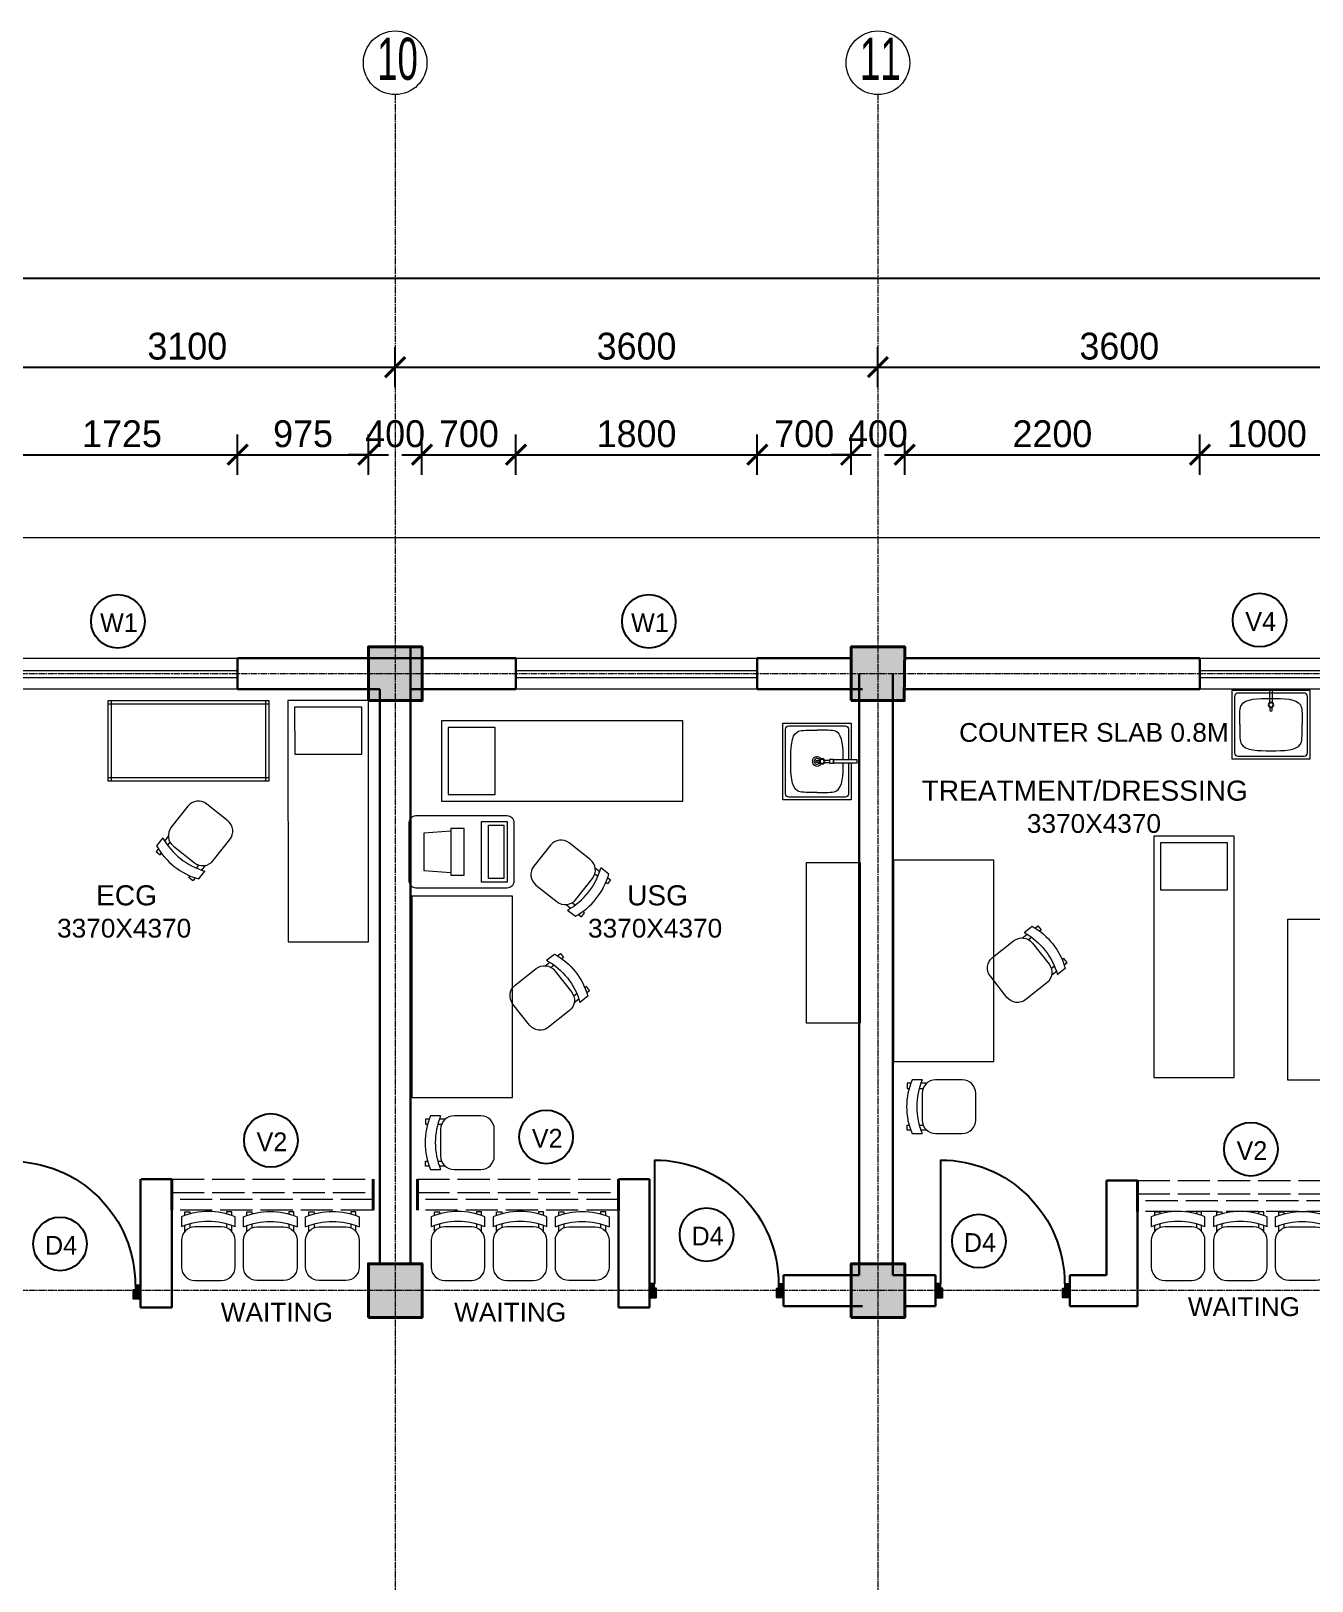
# Model space of a CAD drawing. Header units: inches. Extents: x -3071 to 2014935, y -37057 to 549694.
# Drawn here: x 1473434 to 1482986, y 307599 to 319157 of the extents above; entities that cross this region are included whole.
import ezdxf
from ezdxf.enums import TextEntityAlignment as Align

# ---------------------------------------------------------------- set-up
doc = ezdxf.new("R2010")
doc.units = ezdxf.units.IN
doc.header["$MEASUREMENT"] = 0
for name, pattern in [('ACAD_ISO08W100', [36, 24, -3, 6, -3]), ('DASHED', [0.75, 0.5, -0.25]), ('Hidden', [15, 12, -3])]:
    doc.linetypes.add(name, pattern=pattern)
for name, color, linetype, lineweight in [('001-Archi- door window elevation', 92, 'Continuous', 25), ('001-Archi-Opening Tags', 14, 'Continuous', 25), ('002-Archi- Opening', 90, 'Continuous', 25), ('A .4 col', 5, 'Continuous', 40), ('A 0.09 Furniture', 30, 'Continuous', 5), ('A 0.13 dw', 3, 'Continuous', 13), ('A 0.13 IND DIM', 240, 'Continuous', 13), ('A 0.13 sanitary', 8, 'Continuous', 13), ('A 0.40 wall', 160, 'Continuous', 40), ('cen', 50, 'ACAD_ISO08W100', 5), ('dotted line', 1, 'DASHED', 9), ('Grid Tag', 6, 'Continuous', 20), ('p1 walls stone outline', 4, 'Continuous', 30), ('text', 7, 'Continuous', 25), ('v1 windows', 152, 'Continuous', 20)]:
    doc.layers.add(name, color=color, linetype=linetype, lineweight=lineweight)
doc.styles.add('AERIAL', font='arial.ttf', dxfattribs={"height": 10})
doc.styles.add('Archi 100', font='GOTHIC.TTF', dxfattribs={"height": 200})
doc.styles.add('CG', font='GOTHIC.TTF', dxfattribs={"height": 40})
doc.styles.get("Standard").update_dxf_attribs({"font": 'GOTHIC.TTF'})
doc.dimstyles.new('Archi 100', dxfattribs={"dimtxt": 200, "dimasz": 150, "dimexe": 150, "dimexo": 300, "dimgap": 50, "dimtad": 1, "dimdec": 0, "dimrnd": 5, "dimzin": 0, "dimdsep": 46, "dimtxsty": 'Archi 100', "dimblk": 'ARCHTICK', "dimcen": 0.09, "dimdle": 150, "dimclrd": 256, "dimclre": 256, "dimclrt": 256, "dimadec": 0, "dimazin": 0, "dimtfac": 1, "dimtdec": 0, "dimtix": 1, "dimtofl": 0, "dimtmove": 0, "dimatfit": 3, "dimfxl": 150, "dimfxlon": 1, "dimtolj": 1, "dimtzin": 0, "dimlwd": -1, "dimlwe": -1, "dimarcsym": 0})

# ---------------------------------------------------------------- blocks, each defined once
blk = doc.blocks.new('W2')
at = {"layer": 'A 0.13 dw'}
for points in [[(143910, 195589), (143910, 195359), (142110, 195359), (142110, 195589)], [(142110, 195446), (143910, 195446), (143910, 195496), (142110, 195496)]]:
    blk.add_lwpolyline(points, close=True, dxfattribs=at)
blk = doc.blocks.new('window tag')
blk.add_circle((0, 0), 200)
at = {"style": 'Archi 100', "flags": 1}
for tag, p in [('WIDTH', (15, 174.5)), ('HEIGHT', (-4.5, -348.5))]:
    blk.add_attdef(tag, p, '', height=200, dxfattribs=at)
at = {"style": 'Archi 100'}
blk.add_attdef('SYMBOL', text='', height=200, dxfattribs=at).set_placement((8, -10.5), align=Align.MIDDLE_CENTER)
blk = doc.blocks.new('ffwef')
at = {"layer": 'A 0.13 dw'}
for points in [[(1184596, 368096), (1184596, 367866), (1183596, 367866), (1183596, 368096)], [(1183596, 367953), (1184596, 367953), (1184596, 368003), (1183596, 368003)]]:
    blk.add_lwpolyline(points, close=True, dxfattribs=at)
blk = doc.blocks.new('trolley hospital')
at = {"linetype": 'Continuous'}
for points in [[(1800, 0), (0, 0), (0, 600), (1800, 600)], [(1400, 50), (1400, 550), (1750, 550), (1750, 50)]]:
    blk.add_lwpolyline(points, close=True, dxfattribs=at)
blk = doc.blocks.new('chair ordinary plan')
at = {"linetype": 'Continuous'}
for p, q in [((100, 515), (-100, 515)), ((-200, 415), (-200, 215)), ((200, 215), (200, 415)), ((-200, 115), (-200, 40)), ((-100, 115), (100, 115)), ((200, 40), (200, 115))]:
    blk.add_line(p, q, dxfattribs=at)
for points in [[(-175, 149), (-175, 105)], [(-137, 94), (-137, 122)], [(137, 94), (137, 122)], [(175, 149), (175, 105)], [(-175, 30), (-175, 3), (-137, 3), (-137, 19)], [(175, 30), (175, 3), (137, 3), (137, 19)]]:
    blk.add_lwpolyline(points, dxfattribs=at)
for centre, radius, start, end in [((-100, 415), 100, 90, 180), ((100, 415), 100, 0, 90), ((-100, 215), 100, 180, 270), ((100, 215), 100, 270, 0), ((0, 595), 520, 247.3799, 292.6201), ((0, 520), 520, 247.3799, 292.6201)]:
    blk.add_arc(centre, radius, start, end, dxfattribs=at)
blk = doc.blocks.new('table 1200 x 0600 plan')
at = {"color": 0, "linetype": 'Continuous'}
blk.add_lwpolyline([(0, 600), (1200, 600), (1200, 0), (0, 0)], close=True, dxfattribs=at)
for points in [[(25, 0), (25, 600)], [(1175, 600), (1175, 0)], [(0, 575), (1200, 575)], [(1200, 25), (0, 25)]]:
    blk.add_lwpolyline(points, dxfattribs=at)
blk = doc.blocks.new('ultrasound machine')
blk.add_lwpolyline([(-220, 0), (220, 0, -0.414214), (270, -50), (270, -730, -0.414214), (220, -780), (-220, -780, -0.414214), (-270, -730), (-270, -50, -0.414214)], format="xyb", close=True)
at = {"linetype": 'Continuous'}
blk.add_lwpolyline([(154, -310), (138, -110), (-138, -110), (-154, -310)], dxfattribs=at)
for points in [[(-175, -410), (175, -410), (175, -310), (-175, -310)], [(225, -540), (225, -730), (-225, -730), (-225, -540)], [(200, -590), (200, -705), (-200, -705), (-200, -590)]]:
    blk.add_lwpolyline(points, close=True, dxfattribs=at)
blk = doc.blocks.new('table 1500 x 0750 plan')
at = {"color": 0, "linetype": 'Continuous'}
blk.add_lwpolyline([(0, 750), (1500, 750), (1500, 0), (0, 0)], close=True, dxfattribs=at)
blk = doc.blocks.new('bench 0400 x 1200 plan')
at = {"color": 0, "linetype": 'Continuous'}
blk.add_lwpolyline([(1200, 0), (0, 0), (0, 400), (1200, 400)], close=True, dxfattribs=at)
blk = doc.blocks.new('*U655')
at = {"ltscale": 100}
for points in [[(5, 50), (5, -50), (55, -50), (55, 15), (40, 15), (40, 50)], [(995, 50), (995, -50), (945, -50), (945, 15), (960, 15), (960, 50)]]:
    blk.add_hatch(color=256, dxfattribs=at).paths.add_polyline_path(points)
blk.add_lwpolyline([(43, 50), (43, 964, -0.414214), (957, 50)], format="xyb", dxfattribs=at)
for points in [[(5, 50), (5, -50), (55, -50), (55, 15), (40, 15), (40, 50)], [(995, 50), (995, -50), (945, -50), (945, 15), (960, 15), (960, 50)]]:
    blk.add_lwpolyline(points, close=True)
blk = doc.blocks.new('tap bib short neck plan')
at = {"linetype": 'Continuous'}
blk.add_lwpolyline([(39, 10), (0, 10), (0, -10), (39, -10)], dxfattribs=at)
blk.add_lwpolyline([(74, -8), (95, -8, 1), (95, 8), (74, 8)], format="xyb", dxfattribs=at)
for radius in [20, 15]:
    blk.add_circle((56, 0), radius, dxfattribs=at)
blk = doc.blocks.new('basin')
at = {"layer": 'A 0.13 sanitary', "extrusion": (0, 0, -1)}
blk.add_lwpolyline([(179136, -195359), (179412, -195359), (179412, -194849), (178840, -194849), (178840, -195359), (179115, -195359)], dxfattribs=at)
blk.add_lwpolyline([(179136, -195339), (179367, -195339, 0.414214), (179392, -195314), (179392, -194894, 0.414214), (179367, -194869), (178885, -194869, 0.414214), (178860, -194894), (178860, -195314, 0.414214), (178885, -195339), (179115, -195339)], format="xyb", dxfattribs=at)
at = {"layer": 'A 0.13 sanitary'}
for points in [[(-179112, -195198), (-179139, -195198), (-179139, -195228), (-179112, -195228)], [(-179115, -195228), (-179136, -195228), (-179136, -195404), (-179115, -195404)]]:
    blk.add_lwpolyline(points, close=True, dxfattribs=at)
for radius, start, end in [(35, 300.7574, 239.2426), (21, 293.8762, 246.1238)]:
    blk.add_arc((-179126, -195104), radius, start, end, dxfattribs=at)
for points, knots in [([(-179358, -195104), (-179358, -195011), (-179358, -194909), (-179126, -194909), (-178893, -194909), (-178893, -195009), (-178893, -195104)], [342.783985, 342.783985, 342.783985, 342.783985, 446.898133, 685.56797, 924.237807, 1028.351955, 1028.351955, 1028.351955, 1028.351955]), ([(-179358, -195104), (-179358, -195196), (-179358, -195296), (-179228, -195299), (-179136, -195299)], [342.783985, 342.783985, 342.783985, 342.783985, 446.898133, 676.81216, 676.81216, 676.81216, 676.81216]), ([(-179115, -195299), (-179023, -195299), (-178893, -195296), (-178893, -195199), (-178893, -195104)], [694.323773, 694.323773, 694.323773, 694.323773, 924.237807, 1028.351955, 1028.351955, 1028.351955, 1028.351955])]:
    blk.add_open_spline(points, degree=3, knots=knots, dxfattribs=at)
at = {"layer": 'A 0.13 sanitary', "extrusion": (0, 0, -1), "zscale": -1, "rotation": 89.99999999999999}
blk.add_blockref('tap bib short neck plan', (179126, -195198), dxfattribs=at)
blk = doc.blocks.new('V3')
at = {"layer": 'A 0.13 dw', "linetype": 'Hidden', "ltscale": 20}
for p, q in [((151545, 189943), (153045, 189943)), ((151545, 189843), (153045, 189843)), ((153045, 189793), (151545, 189793)), ((153045, 189713), (151545, 189713))]:
    blk.add_line(p, q, dxfattribs=at)
at = {"layer": 'A 0.40 wall', "ltscale": 20}
for p, q in [((151545, 189713), (151545, 189943)), ((153045, 189943), (153045, 189713))]:
    blk.add_line(p, q, dxfattribs=at)
blk = doc.blocks.new('tap bib long body plan')
at = {"linetype": 'Continuous'}
blk.add_lwpolyline([(90, -10), (0, -10), (0, 10), (90, 10)], dxfattribs=at)
blk.add_lwpolyline([(126, 8), (147, 8, -1), (147, -8), (126, -8)], format="xyb", dxfattribs=at)
for radius in [20, 15]:
    blk.add_circle((108, 0), radius, dxfattribs=at)
blk = doc.blocks.new('*U651')
at = {"linetype": 'ByBlock'}
blk.add_line((272, 417), (272, 218), dxfattribs=at)
at = {"linetype": 'Continuous', "ltscale": 20}
blk.add_lwpolyline([(-292, 510), (292, 510), (292, 0), (-292, 0)], close=True, dxfattribs=at)
blk.add_lwpolyline([(-247, 490), (247, 490, -0.414214), (272, 465), (272, 45, -0.414214), (247, 20), (-247, 20, -0.414214), (-272, 45), (-272, 465, -0.414214)], format="xyb", close=True, dxfattribs=at)
for points in [[(-233, 255), (-233, 347), (-233, 450), (0, 450), (232, 450), (232, 350), (232, 255)], [(-233, 255), (-233, 163), (-233, 60), (0, 60), (232, 60), (232, 160), (232, 255)]]:
    blk.add_open_spline(points, degree=3, knots=[342.783985, 342.783985, 342.783985, 342.783985, 446.898133, 685.56797, 924.237807, 1028.351955, 1028.351955, 1028.351955, 1028.351955], dxfattribs=at)
at = {"rotation": 90}
blk.add_blockref('tap bib long body plan', (0, 0), dxfattribs=at)
blk = doc.blocks.new('grid')
at = {"layer": 'Grid Tag', "linetype": 'Continuous', "ltscale": 30}
blk.add_circle((51, 48), 264, dxfattribs=at)
blk.add_attdef('GRID', (-143, -93), '', height=200)
blk = doc.blocks.new('_ArchTick')
at = {"color": 0, "linetype": 'ByBlock', "const_width": 0.15}
blk.add_lwpolyline([(-0.5, -0.5), (0.5, 0.5)], dxfattribs=at)
blk = doc.blocks.new('*D1947')
at = {"transparency": 16777216}
for p, q in [((1473249, 315848), (1473249, 316148)), ((1474974, 315848), (1474974, 316148)), ((1473099, 315998), (1475124, 315998))]:
    blk.add_line(p, q, dxfattribs=at)
at = {"layer": 'Defpoints', "color": 0, "transparency": 16777216}
for p in [(1474974, 315998), (1473249, 314565), (1474974, 314480)]:
    blk.add_point(p, dxfattribs=at)
at = {"transparency": 16777216, "xscale": 150, "yscale": 150, "zscale": 150, "rotation": 180}
blk.add_blockref('_ArchTick', (1473249, 315998), dxfattribs=at)
at = {"transparency": 16777216, "xscale": 150, "yscale": 150, "zscale": 150}
blk.add_blockref('_ArchTick', (1474974, 315998), dxfattribs=at)
at = {"transparency": 16777216, "insert": (1474112, 316153), "char_height": 200, "attachment_point": 5, "style": 'Archi 100'}
blk.add_mtext('\\A1;1725', dxfattribs=at)
blk = doc.blocks.new('*D1948')
at = {"transparency": 16777216}
for p, q in [((1474974, 315848), (1474974, 316148)), ((1475949, 315848), (1475949, 316148)), ((1474824, 315998), (1476099, 315998))]:
    blk.add_line(p, q, dxfattribs=at)
at = {"layer": 'Defpoints', "color": 0, "transparency": 16777216}
for p in [(1475949, 315998), (1475949, 314565), (1474974, 314480)]:
    blk.add_point(p, dxfattribs=at)
at = {"transparency": 16777216, "xscale": 150, "yscale": 150, "zscale": 150, "rotation": 180}
blk.add_blockref('_ArchTick', (1474974, 315998), dxfattribs=at)
at = {"transparency": 16777216, "xscale": 150, "yscale": 150, "zscale": 150}
blk.add_blockref('_ArchTick', (1475949, 315998), dxfattribs=at)
at = {"transparency": 16777216, "insert": (1475462, 316153), "char_height": 200, "attachment_point": 5, "style": 'Archi 100'}
blk.add_mtext('\\A1;975', dxfattribs=at)
blk = doc.blocks.new('*D1949')
at = {"transparency": 16777216}
for p, q in [((1475949, 315848), (1475949, 316148)), ((1476349, 315848), (1476349, 316148)), ((1475949, 315998), (1475799, 315998)), ((1476349, 315998), (1476499, 315998))]:
    blk.add_line(p, q, dxfattribs=at)
at = {"layer": 'Defpoints', "color": 0, "transparency": 16777216}
for p in [(1476349, 315998), (1475949, 314565), (1476349, 314565)]:
    blk.add_point(p, dxfattribs=at)
at = {"transparency": 16777216, "xscale": 150, "yscale": 150, "zscale": 150}
blk.add_blockref('_ArchTick', (1475949, 315998), dxfattribs=at)
at = {"transparency": 16777216, "xscale": 150, "yscale": 150, "zscale": 150, "rotation": 180}
blk.add_blockref('_ArchTick', (1476349, 315998), dxfattribs=at)
at = {"transparency": 16777216, "insert": (1476149, 316153), "char_height": 200, "attachment_point": 5, "style": 'Archi 100'}
blk.add_mtext('\\A1;400', dxfattribs=at)
blk = doc.blocks.new('*D1950')
at = {"transparency": 16777216}
for p, q in [((1476349, 315848), (1476349, 316148)), ((1477050, 315848), (1477050, 316148)), ((1476199, 315998), (1477200, 315998))]:
    blk.add_line(p, q, dxfattribs=at)
at = {"layer": 'Defpoints', "color": 0, "transparency": 16777216}
for p in [(1477050, 315998), (1476349, 314565), (1477050, 314480)]:
    blk.add_point(p, dxfattribs=at)
at = {"transparency": 16777216, "xscale": 150, "yscale": 150, "zscale": 150, "rotation": 180}
blk.add_blockref('_ArchTick', (1476349, 315998), dxfattribs=at)
at = {"transparency": 16777216, "xscale": 150, "yscale": 150, "zscale": 150}
blk.add_blockref('_ArchTick', (1477050, 315998), dxfattribs=at)
at = {"transparency": 16777216, "insert": (1476699, 316153), "char_height": 200, "attachment_point": 5, "style": 'Archi 100'}
blk.add_mtext('\\A1;700', dxfattribs=at)
blk = doc.blocks.new('*D1951')
at = {"transparency": 16777216}
for p, q in [((1477050, 315848), (1477050, 316148)), ((1478849, 315848), (1478849, 316148)), ((1476900, 315998), (1478999, 315998))]:
    blk.add_line(p, q, dxfattribs=at)
at = {"layer": 'Defpoints', "color": 0, "transparency": 16777216}
for p in [(1478849, 315998), (1477050, 314480), (1478849, 314480)]:
    blk.add_point(p, dxfattribs=at)
at = {"transparency": 16777216, "xscale": 150, "yscale": 150, "zscale": 150, "rotation": 180}
blk.add_blockref('_ArchTick', (1477050, 315998), dxfattribs=at)
at = {"transparency": 16777216, "xscale": 150, "yscale": 150, "zscale": 150}
blk.add_blockref('_ArchTick', (1478849, 315998), dxfattribs=at)
at = {"transparency": 16777216, "insert": (1477949, 316153), "char_height": 200, "attachment_point": 5, "style": 'Archi 100'}
blk.add_mtext('\\A1;1800', dxfattribs=at)
blk = doc.blocks.new('*D1952')
at = {"transparency": 16777216}
for p, q in [((1478849, 315848), (1478849, 316148)), ((1479549, 315848), (1479549, 316148)), ((1478699, 315998), (1479699, 315998))]:
    blk.add_line(p, q, dxfattribs=at)
at = {"layer": 'Defpoints', "color": 0, "transparency": 16777216}
for p in [(1479549, 315998), (1479549, 314565), (1478849, 314480)]:
    blk.add_point(p, dxfattribs=at)
at = {"transparency": 16777216, "xscale": 150, "yscale": 150, "zscale": 150, "rotation": 180}
blk.add_blockref('_ArchTick', (1478849, 315998), dxfattribs=at)
at = {"transparency": 16777216, "xscale": 150, "yscale": 150, "zscale": 150}
blk.add_blockref('_ArchTick', (1479549, 315998), dxfattribs=at)
at = {"transparency": 16777216, "insert": (1479199, 316153), "char_height": 200, "attachment_point": 5, "style": 'Archi 100'}
blk.add_mtext('\\A1;700', dxfattribs=at)
blk = doc.blocks.new('*D1953')
at = {"transparency": 16777216}
for p, q in [((1479549, 315848), (1479549, 316148)), ((1479949, 315848), (1479949, 316148)), ((1479549, 315998), (1479399, 315998)), ((1479949, 315998), (1480099, 315998))]:
    blk.add_line(p, q, dxfattribs=at)
at = {"layer": 'Defpoints', "color": 0, "transparency": 16777216}
for p in [(1479949, 315998), (1479549, 314565), (1479949, 314565)]:
    blk.add_point(p, dxfattribs=at)
at = {"transparency": 16777216, "xscale": 150, "yscale": 150, "zscale": 150}
blk.add_blockref('_ArchTick', (1479549, 315998), dxfattribs=at)
at = {"transparency": 16777216, "xscale": 150, "yscale": 150, "zscale": 150, "rotation": 180}
blk.add_blockref('_ArchTick', (1479949, 315998), dxfattribs=at)
at = {"transparency": 16777216, "insert": (1479749, 316153), "char_height": 200, "attachment_point": 5, "style": 'Archi 100'}
blk.add_mtext('\\A1;400', dxfattribs=at)
blk = doc.blocks.new('*D1954')
at = {"transparency": 16777216}
for p, q in [((1479949, 315848), (1479949, 316148)), ((1482150, 315848), (1482150, 316148)), ((1479799, 315998), (1482300, 315998))]:
    blk.add_line(p, q, dxfattribs=at)
at = {"layer": 'Defpoints', "color": 0, "transparency": 16777216}
for p in [(1482150, 315998), (1479949, 314565), (1482150, 314480)]:
    blk.add_point(p, dxfattribs=at)
at = {"transparency": 16777216, "xscale": 150, "yscale": 150, "zscale": 150, "rotation": 180}
blk.add_blockref('_ArchTick', (1479949, 315998), dxfattribs=at)
at = {"transparency": 16777216, "xscale": 150, "yscale": 150, "zscale": 150}
blk.add_blockref('_ArchTick', (1482150, 315998), dxfattribs=at)
at = {"transparency": 16777216, "insert": (1481050, 316153), "char_height": 200, "attachment_point": 5, "style": 'Archi 100'}
blk.add_mtext('\\A1;2200', dxfattribs=at)
blk = doc.blocks.new('*D1955')
at = {"transparency": 16777216}
for p, q in [((1482150, 315848), (1482150, 316148)), ((1483149, 315848), (1483149, 316148)), ((1482000, 315998), (1483299, 315998))]:
    blk.add_line(p, q, dxfattribs=at)
at = {"layer": 'Defpoints', "color": 0, "transparency": 16777216}
for p in [(1483149, 315998), (1483149, 314569), (1482150, 314480)]:
    blk.add_point(p, dxfattribs=at)
at = {"transparency": 16777216, "xscale": 150, "yscale": 150, "zscale": 150, "rotation": 180}
blk.add_blockref('_ArchTick', (1482150, 315998), dxfattribs=at)
at = {"transparency": 16777216, "xscale": 150, "yscale": 150, "zscale": 150}
blk.add_blockref('_ArchTick', (1483149, 315998), dxfattribs=at)
at = {"transparency": 16777216, "insert": (1482650, 316153), "char_height": 200, "attachment_point": 5, "style": 'Archi 100'}
blk.add_mtext('\\A1;1000', dxfattribs=at)
blk = doc.blocks.new('*D1967')
at = {"transparency": 16777216}
for p, q in [((1473049, 316501), (1473049, 316801)), ((1476149, 316501), (1476149, 316801)), ((1472899, 316651), (1476299, 316651))]:
    blk.add_line(p, q, dxfattribs=at)
at = {"layer": 'Defpoints', "color": 0, "transparency": 16777216}
for p in [(1476149, 316651), (1473049, 314365), (1476149, 314365)]:
    blk.add_point(p, dxfattribs=at)
at = {"transparency": 16777216, "xscale": 150, "yscale": 150, "zscale": 150, "rotation": 180}
blk.add_blockref('_ArchTick', (1473049, 316651), dxfattribs=at)
at = {"transparency": 16777216, "xscale": 150, "yscale": 150, "zscale": 150}
blk.add_blockref('_ArchTick', (1476149, 316651), dxfattribs=at)
at = {"transparency": 16777216, "insert": (1474599, 316806), "char_height": 200, "attachment_point": 5, "style": 'Archi 100'}
blk.add_mtext('\\A1;3100', dxfattribs=at)
blk = doc.blocks.new('*D1968')
at = {"transparency": 16777216}
for p, q in [((1476149, 316501), (1476149, 316801)), ((1479749, 316501), (1479749, 316801)), ((1475999, 316651), (1479899, 316651))]:
    blk.add_line(p, q, dxfattribs=at)
at = {"layer": 'Defpoints', "color": 0, "transparency": 16777216}
for p in [(1479749, 316651), (1476149, 314365), (1479749, 314365)]:
    blk.add_point(p, dxfattribs=at)
at = {"transparency": 16777216, "xscale": 150, "yscale": 150, "zscale": 150, "rotation": 180}
blk.add_blockref('_ArchTick', (1476149, 316651), dxfattribs=at)
at = {"transparency": 16777216, "xscale": 150, "yscale": 150, "zscale": 150}
blk.add_blockref('_ArchTick', (1479749, 316651), dxfattribs=at)
at = {"transparency": 16777216, "insert": (1477949, 316806), "char_height": 200, "attachment_point": 5, "style": 'Archi 100'}
blk.add_mtext('\\A1;3600', dxfattribs=at)
blk = doc.blocks.new('*D1969')
at = {"transparency": 16777216}
for p, q in [((1479749, 316501), (1479749, 316801)), ((1483349, 316501), (1483349, 316801)), ((1479599, 316651), (1483499, 316651))]:
    blk.add_line(p, q, dxfattribs=at)
at = {"layer": 'Defpoints', "color": 0, "transparency": 16777216}
for p in [(1483349, 316651), (1479749, 314365), (1483349, 314365)]:
    blk.add_point(p, dxfattribs=at)
at = {"transparency": 16777216, "xscale": 150, "yscale": 150, "zscale": 150, "rotation": 180}
blk.add_blockref('_ArchTick', (1479749, 316651), dxfattribs=at)
at = {"transparency": 16777216, "xscale": 150, "yscale": 150, "zscale": 150}
blk.add_blockref('_ArchTick', (1483349, 316651), dxfattribs=at)
at = {"transparency": 16777216, "insert": (1481549, 316806), "char_height": 200, "attachment_point": 5, "style": 'Archi 100'}
blk.add_mtext('\\A1;3600', dxfattribs=at)
blk = doc.blocks.new('*D1971')
at = {"transparency": 16777216}
for p, q in [((1448099, 317164), (1448099, 317464)), ((1487149, 317164), (1487149, 317464)), ((1447949, 317314), (1487299, 317314))]:
    blk.add_line(p, q, dxfattribs=at)
at = {"layer": 'Defpoints', "color": 0, "transparency": 16777216}
for p in [(1487149, 317314), (1448099, 314565), (1487149, 314565)]:
    blk.add_point(p, dxfattribs=at)
at = {"transparency": 16777216, "xscale": 150, "yscale": 150, "zscale": 150, "rotation": 180}
blk.add_blockref('_ArchTick', (1448099, 317314), dxfattribs=at)
at = {"transparency": 16777216, "xscale": 150, "yscale": 150, "zscale": 150}
blk.add_blockref('_ArchTick', (1487149, 317314), dxfattribs=at)
at = {"transparency": 16777216, "insert": (1467624, 317469), "char_height": 200, "attachment_point": 5, "style": 'Archi 100'}
blk.add_mtext('\\A1;39050', dxfattribs=at)

msp = doc.modelspace()

# ---------------------------------------------------------------- hatches: boundary and pattern name
at = {"layer": 'A .4 col', "linetype": 'Continuous'}
h = msp.add_hatch(color=256, dxfattribs=at)
h.dxf.hatch_style = 1
h.paths.add_polyline_path([(1475949.45, 314164.75), (1476349.45, 314164.75), (1476349.45, 314564.75), (1475949.45, 314564.75)])
h = msp.add_hatch(color=256, dxfattribs=at)
h.dxf.hatch_style = 1
h.paths.add_polyline_path([(1479549.45, 314164.75), (1479949.45, 314164.75), (1479949.45, 314564.75), (1479549.45, 314564.75)])
h = msp.add_hatch(color=256, dxfattribs=at)
h.dxf.hatch_style = 1
h.paths.add_polyline_path([(1475949.45, 309564.75), (1476349.45, 309564.75), (1476349.45, 309964.75), (1475949.45, 309964.75)])
h = msp.add_hatch(color=256, dxfattribs=at)
h.dxf.hatch_style = 1
h.paths.add_polyline_path([(1479549.45, 309564.75), (1479949.45, 309564.75), (1479949.45, 309964.75), (1479549.45, 309964.75)])

# ---------------------------------------------------------------- linework, layer by layer
for points in [[(1475949.45, 314164.75), (1476349.45, 314164.75), (1476349.45, 314564.75), (1475949.45, 314564.75)], [(1479549.45, 314164.75), (1479944.78, 314164.75), (1479949.45, 314564.75), (1479549.45, 314564.75)], [(1475949.45, 309564.75), (1476349.45, 309564.75), (1476349.45, 309964.75), (1475949.45, 309964.75)], [(1479549.45, 309564.75), (1479949.45, 309564.75), (1479949.45, 309964.75), (1479549.45, 309964.75)]]:
    msp.add_lwpolyline(points, close=True, dxfattribs=at)
at = {"layer": 'cen', "ltscale": 2}
for p, q in [((1476149.45, 318687.32), (1476149.45, 293010.11)), ((1479749.45, 318687.32), (1479749.45, 293010.11)), ((1491464.45, 314364.75), (1443784.45, 314364.75)), ((1491464.45, 309764.75), (1443784.45, 309764.75))]:
    msp.add_line(p, q, dxfattribs=at)
at = {"layer": 'dotted line', "linetype": 'Continuous', "ltscale": 1000}
msp.add_lwpolyline([(1472749.45, 315380.53), (1487964.45, 315380.53), (1487964.45, 295934.72), (1466174.45, 295934.72), (1466174.45, 299309.77), (1446972.64, 299309.77), (1446972.64, 315379.76), (1467649.45, 315379.76)], dxfattribs=at)
at = {"layer": 'p1 walls stone outline'}
for p, q in [((1476264.45, 309964.75), (1476264.45, 314564.75)), ((1476264.45, 309964.75), (1476264.45, 314564.75)), ((1477049.51, 314479.75), (1474974.31, 314479.75)), ((1474974.31, 314479.75), (1474974.31, 314249.75)), ((1477049.51, 314479.75), (1477049.51, 314249.75)), ((1479549.45, 314479.75), (1478849.39, 314479.75)), ((1478849.39, 314479.75), (1478849.39, 314249.75)), ((1482149.57, 314479.75), (1479945.77, 314479.75)), ((1482149.57, 314249.75), (1482149.57, 314479.75)), ((1479609.45, 309879.76), (1479609.45, 314364.75)), ((1479859.45, 309879.75), (1479859.45, 314364.75)), ((1476034.45, 314249.75), (1474974.31, 314249.75)), ((1476034.45, 314249.75), (1476034.45, 309964.75)), ((1477049.51, 314249.75), (1476264.45, 314249.75)), ((1476264.45, 314249.75), (1476264.45, 310594.75)), ((1476264.45, 314249.75), (1476264.45, 310594.75)), ((1479634.45, 314249.75), (1478849.39, 314249.75)), ((1479945.77, 314249.75), (1480979.56, 314249.75)), ((1481239.41, 314249.75), (1480979.56, 314249.75)), ((1480979.56, 314249.75), (1482149.57, 314249.75)), ((1474249.45, 309869.76), (1474249.45, 310594.75)), ((1474254.45, 310594.75), (1474484.45, 310594.75)), ((1474484.45, 310594.75), (1474484.45, 309639.76)), ((1477814.46, 310594.76), (1478044.45, 310594.75)), ((1478044.45, 310594.75), (1478044.45, 309639.75)), ((1481454.45, 310584.75), (1481684.45, 310584.75)), ((1481454.45, 309879.75), (1481454.45, 310584.75)), ((1477814.45, 309639.75), (1477814.45, 310364.75)), ((1479609.45, 309879.76), (1479044.81, 309879.76)), ((1479044.81, 309649.76), (1479044.81, 309879.76)), ((1479859.45, 309879.75), (1480179.45, 309879.75)), ((1480179.45, 309879.75), (1480179.45, 309649.75)), ((1481454.45, 309879.75), (1481179.45, 309879.75)), ((1481179.45, 309879.75), (1481179.45, 309649.75)), ((1474249.45, 309869.76), (1474249.45, 309869.76)), ((1474249.45, 309869.76), (1474249.45, 309639.76)), ((1479634.45, 309649.76), (1479044.81, 309649.76)), ((1480179.45, 309649.75), (1479949.45, 309649.75)), ((1481179.45, 309649.75), (1481684.45, 309649.75)), ((1474484.45, 309639.76), (1474249.45, 309639.76)), ((1477814.45, 309639.75), (1478044.45, 309639.75))]:
    msp.add_line(p, q, dxfattribs=at)
msp.add_lwpolyline([(1481684.45, 309649.75), (1481684.45, 310354.75), (1481684.45, 310354.75), (1481684.45, 310354.75)], dxfattribs=at)

# ---------------------------------------------------------------- block references
ref = msp.add_blockref('grid', (1476103.22, 318877), dxfattribs=dict(xscale=0.8987445155798923, yscale=0.8987445155798923, zscale=0.8987445155798923))
ref.add_attrib('GRID', '10', (1476014.69, 318793.21), dxfattribs={"height": 314.561, "width": 0.65})
ref = msp.add_blockref('grid', (1479703.22, 318877), dxfattribs=dict(xscale=0.8987445155798923, yscale=0.8987445155798923, zscale=0.8987445155798923))
ref.add_attrib('GRID', '11', (1479614.69, 318793.21), dxfattribs={"height": 314.561, "width": 0.65})
at = {"layer": '001-Archi- door window elevation', "color": 2}
msp.add_blockref('ffwef', (298553.51, -53615.75), dxfattribs=at)
at = {"layer": '001-Archi-Opening Tags'}
ref = msp.add_blockref('window tag', (1482594.9, 314764.29), dxfattribs=at)
ref.add_attrib('SYMBOL', 'V4', dxfattribs={"layer": '0', "height": 140, "style": 'CG'}).set_placement((1482602.9, 314753.79), align=Align.MIDDLE_CENTER)
ref = msp.add_blockref('window tag', (1474081.18, 314755.55), dxfattribs=at)
ref.add_attrib('SYMBOL', 'W1', dxfattribs={"layer": '0', "height": 140, "style": 'CG'}).set_placement((1474089.18, 314745.05), align=Align.MIDDLE_CENTER)
ref = msp.add_blockref('window tag', (1478040.61, 314755.55), dxfattribs=at)
ref.add_attrib('SYMBOL', 'W1', dxfattribs={"layer": '0', "height": 140, "style": 'CG'}).set_placement((1478048.61, 314745.05), align=Align.MIDDLE_CENTER)
ref = msp.add_blockref('window tag', (1475222.05, 310884.7), dxfattribs=at)
ref.add_attrib('SYMBOL', 'V2', dxfattribs={"layer": '0', "height": 140, "style": 'CG'}).set_placement((1475230.05, 310874.2), align=Align.MIDDLE_CENTER)
ref = msp.add_blockref('window tag', (1477274.79, 310911.16), dxfattribs=at)
ref.add_attrib('SYMBOL', 'V2', dxfattribs={"layer": '0', "height": 140, "style": 'CG'}).set_placement((1477282.79, 310900.66), align=Align.MIDDLE_CENTER)
ref = msp.add_blockref('window tag', (1482529.82, 310819.16), dxfattribs=at)
ref.add_attrib('SYMBOL', 'V2', dxfattribs={"layer": '0', "height": 140, "style": 'CG'}).set_placement((1482537.82, 310808.66), align=Align.MIDDLE_CENTER)
ref = msp.add_blockref('window tag', (1478470.87, 310181.82), dxfattribs=at)
ref.add_attrib('SYMBOL', 'D4', dxfattribs={"layer": '0', "height": 140, "style": 'CG'}).set_placement((1478478.87, 310171.32), align=Align.MIDDLE_CENTER)
ref = msp.add_blockref('window tag', (1473649.81, 310112.84), dxfattribs=at)
ref.add_attrib('SYMBOL', 'D4', dxfattribs={"layer": '0', "height": 140, "style": 'CG'}).set_placement((1473657.81, 310102.34), align=Align.MIDDLE_CENTER)
ref = msp.add_blockref('window tag', (1480501.61, 310133.52), dxfattribs=at)
ref.add_attrib('SYMBOL', 'D4', dxfattribs={"layer": '0', "height": 140, "style": 'CG'}).set_placement((1480509.61, 310123.02), align=Align.MIDDLE_CENTER)
at = {"layer": '002-Archi- Opening'}
for p, xscale, yscale, zscale in [((1473244.4, 309754.76), 1.010101010106155, 1.010101010106155, 1.010101010106155), ((1478040.76, 309764.75), 1.010101010106155, 1.010101010106155, 1.010101010106155), ((1480174.4, 309764.75), 1.010101010091603, 1.010101010091603, 1.010101010091603)]:
    msp.add_blockref('*U655', p, dxfattribs=dict(at, xscale=xscale, yscale=yscale, zscale=zscale))
at = {"layer": 'A 0.09 Furniture', "linetype": 'Continuous'}
msp.add_blockref('table 1200 x 0600 plan', (1474008.16, 313564.55), dxfattribs=at)
at = {"layer": 'A 0.09 Furniture', "linetype": 'Continuous', "xscale": -1}
for name, p, rotation in [('trolley hospital', (1475350.69, 312364.34), 270.0393999193169), ('trolley hospital', (1478294.25, 313414.35), 0.03939991971024348), ('trolley hospital', (1481805.38, 311352.51), 270), ('table 1500 x 0750 plan', (1479864.45, 311473.46), 270), ('table 1500 x 0750 plan', (1476274.45, 311205.74), 270), ('chair ordinary plan', (1481053.28, 312349.35), 128.3386840533523), ('chair ordinary plan', (1477492.66, 312142.38), 128.3386840502172), ('chair ordinary plan', (1475218.24, 310354.75), 180), ('chair ordinary plan', (1475681.32, 310354.75), 180), ('chair ordinary plan', (1477543.74, 310354.75), 180), ('chair ordinary plan', (1482913.74, 310354.75), 180)]:
    msp.add_blockref(name, p, dxfattribs=dict(at, rotation=rotation))
at = {"layer": 'A 0.09 Furniture', "linetype": 'Continuous'}
for name, p, rotation in [('chair ordinary plan', (1474502.28, 312926.79), 321.621916027109), ('ultrasound machine', (1476253.83, 313036.49), 90), ('chair ordinary plan', (1477648.58, 312688.02), 51.62191602719434), ('bench 0400 x 1200 plan', (1479216.72, 312958.13), 270), ('bench 0400 x 1200 plan', (1482805.34, 312534.03), 270), ('chair ordinary plan', (1479963.12, 311135.66), 270), ('chair ordinary plan', (1476373.12, 310867.94), 270), ('chair ordinary plan', (1474755.16, 310354.75), 180), ('chair ordinary plan', (1476617.57, 310354.75), 180), ('chair ordinary plan', (1477080.66, 310354.75), 180), ('chair ordinary plan', (1481987.57, 310354.75), 180), ('chair ordinary plan', (1482450.65, 310354.75), 180)]:
    msp.add_blockref(name, p, dxfattribs=dict(at, rotation=rotation))
at = {"layer": 'A 0.13 IND DIM'}
msp.add_blockref('W2', (1331064.16, 118891.15), dxfattribs=at)
at = {"layer": 'A 0.13 sanitary', "xscale": -1, "rotation": 180}
msp.add_blockref('*U651', (1482679.95, 314240.51), dxfattribs=at)
at = {"layer": 'A 0.40 wall', "rotation": 90}
msp.add_blockref('basin', (1284190.85, 492836.72), dxfattribs=at)
at = {"layer": 'p1 walls stone outline'}
for p in [(1322939.78, 120652.08), (1324769.79, 120652.07), (1330139.78, 120642.08)]:
    msp.add_blockref('V3', p, dxfattribs=at)
at = {"layer": 'v1 windows'}
msp.add_blockref('W2', (1334939.24, 118891.15), dxfattribs=at)

# ---------------------------------------------------------------- texts
at = {"layer": 'text', "width": 14192.8258, "style": 'AERIAL'}
for s, insert, char_height, attachment_point in [('COUNTER SLAB 0.8M', (1480354.32, 313996.87), 140, 1), ('TREATMENT/DRESSING\\P{\\H0.75x;             \\H1.244x;    3370X4370}', (1480074.8, 313568.04), 150, 1), ('     ECG\\P{\\H0.9333x;3370X4370}', (1473627.87, 312787.17), 150, 1), ('     USG\\P{\\H0.9333x;3370X4370}', (1477587.3, 312787.17), 150, 1), ('WAITING', (1475685.26, 309673.58), 140, 3), ('WAITING', (1476588.59, 309673.58), 140, 1), ('WAITING', (1482060.12, 309714.83), 140, 1)]:
    msp.add_mtext(s, dxfattribs=dict(at, insert=insert, char_height=char_height, attachment_point=attachment_point))

# ---------------------------------------------------------------- dimensions: what is measured, and where the dimension line sits
dim = msp.add_linear_dim(base=(1487149.45, 317313.86), p1=(1448099.45, 314564.75), p2=(1487149.45, 314564.75), dimstyle='Archi 100')
dim.commit()
dim.dimension.update_dxf_attribs({"geometry": '*D1971', "text_midpoint": (1467624.45, 317468.89)})
for base, p1, p2, picture, middle in [((1476149.45, 316651.36), (1473049.45, 314364.75), (1476149.45, 314364.75), '*D1967', (1474599.45, 316806.4)), ((1479749.45, 316651.36), (1476149.45, 314364.75), (1479749.45, 314364.75), '*D1968', (1477949.45, 316806.4)), ((1483349.45, 316651.36), (1479749.45, 314364.75), (1483349.45, 314364.75), '*D1969', (1481549.45, 316806.4)), ((1474974.31, 315997.93), (1473249.45, 314564.75), (1474974.31, 314479.75), '*D1947', (1474111.88, 316152.96)), ((1475949.45, 315997.93), (1474974.31, 314479.75), (1475949.45, 314564.75), '*D1948', (1475461.88, 316152.96)), ((1476349.45, 315997.93), (1475949.45, 314564.75), (1476349.45, 314564.75), '*D1949', (1476149.45, 316152.96)), ((1477049.51, 315997.93), (1476349.45, 314564.75), (1477049.51, 314479.75), '*D1950', (1476699.48, 316152.96)), ((1478849.39, 315997.93), (1477049.51, 314479.75), (1478849.39, 314479.75), '*D1951', (1477949.45, 316152.96)), ((1479549.45, 315997.93), (1478849.39, 314479.75), (1479549.45, 314564.75), '*D1952', (1479199.42, 316152.96)), ((1479949.45, 315997.93), (1479549.45, 314564.75), (1479949.45, 314564.75), '*D1953', (1479749.45, 316152.96)), ((1482149.57, 315997.93), (1479949.45, 314564.75), (1482149.57, 314479.75), '*D1954', (1481049.51, 316152.96)), ((1483149.45, 315997.93), (1482149.57, 314479.75), (1483149.45, 314569.3), '*D1955', (1482649.51, 316152.96))]:
    dim = msp.add_linear_dim(base=base, p1=p1, p2=p2, dimstyle='Archi 100', override={"dimtmove": 1})
    dim.commit()
    dim.dimension.update_dxf_attribs({"geometry": picture, "text_midpoint": middle})

doc.saveas('drawing.dxf')
